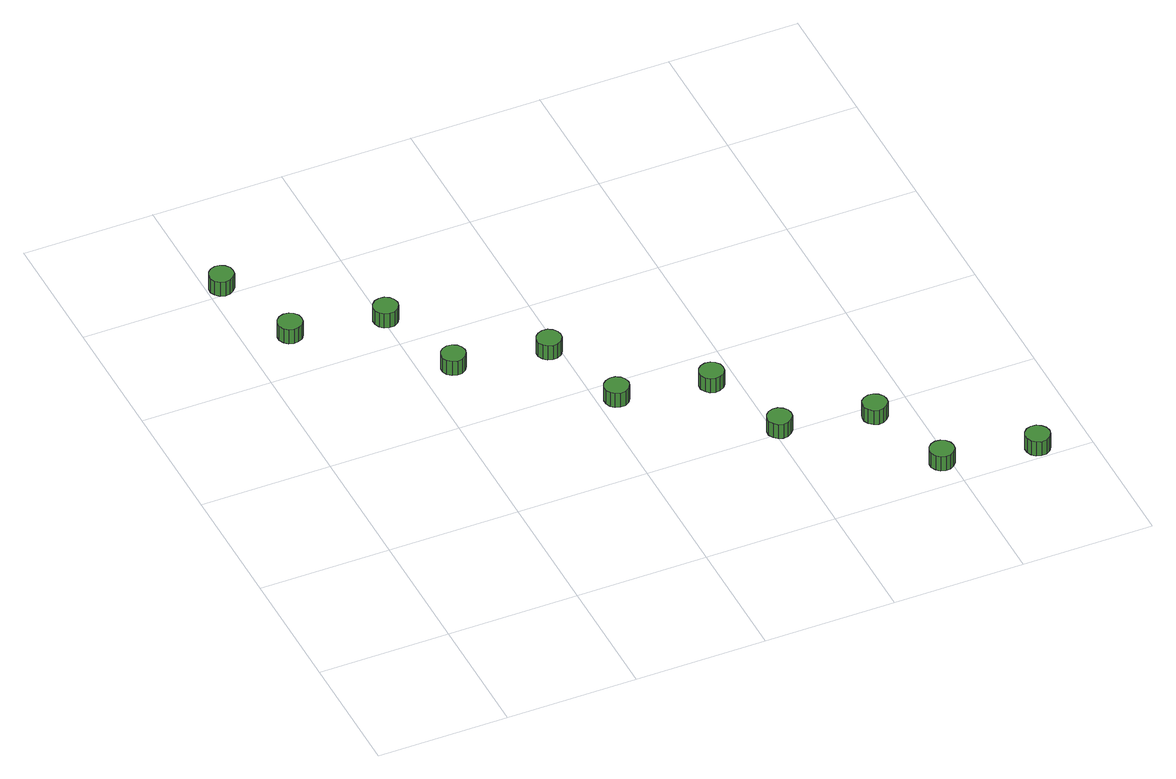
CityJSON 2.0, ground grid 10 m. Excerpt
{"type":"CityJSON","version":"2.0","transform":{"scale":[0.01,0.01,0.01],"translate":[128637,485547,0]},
"CityObjects":{
"tree1":{"type":"SolitaryVegetationObject","attributes":{"function":"something"},"geometry":[{"type":"MultiSurface","lod":"1","boundaries":[[[0,1,2,3,4,5,6,7,8,9,10,11,12,13,14]],[[15,16,17,18,19,20,21,22,23,24,25,26,27,28,29]],[[0,29,28,1]],[[1,28,27,2]],[[2,27,26,3]],[[3,26,25,4]],[[4,25,24,5]],[[5,24,23,6]],[[6,23,22,7]],[[7,22,21,8]],[[8,21,20,9]],[[9,20,19,10]],[[10,19,18,11]],[[11,18,17,12]],[[12,17,16,13]],[[13,16,15,14]],[[14,15,29,0]]]}]},
"tree2":{"type":"SolitaryVegetationObject","attributes":{"function":"something"},"geometry":[{"type":"MultiSurface","lod":"1","boundaries":[[[30,31,32,33,34,35,36,37,38,39,40,41,42,43,44]],[[45,46,47,48,49,50,51,52,53,54,55,56,57,58,59]],[[30,59,58,31]],[[31,58,57,32]],[[32,57,56,33]],[[33,56,55,34]],[[34,55,54,35]],[[35,54,53,36]],[[36,53,52,37]],[[37,52,51,38]],[[38,51,50,39]],[[39,50,49,40]],[[40,49,48,41]],[[41,48,47,42]],[[42,47,46,43]],[[43,46,45,44]],[[44,45,59,30]]]}]},
"tree3":{"type":"SolitaryVegetationObject","attributes":{"function":"something"},"geometry":[{"type":"MultiSurface","lod":"1","boundaries":[[[60,61,62,63,64,65,66,67,68,69,70,71,72,73,74]],[[75,76,77,78,79,80,81,82,83,84,85,86,87,88,89]],[[60,89,88,61]],[[61,88,87,62]],[[62,87,86,63]],[[63,86,85,64]],[[64,85,84,65]],[[65,84,83,66]],[[66,83,82,67]],[[67,82,81,68]],[[68,81,80,69]],[[69,80,79,70]],[[70,79,78,71]],[[71,78,77,72]],[[72,77,76,73]],[[73,76,75,74]],[[74,75,89,60]]]}]},
"tree4":{"type":"SolitaryVegetationObject","attributes":{"function":"something"},"geometry":[{"type":"MultiSurface","lod":"1","boundaries":[[[90,91,92,93,94,95,96,97,98,99,100,101,102,103,104]],[[105,106,107,108,109,110,111,112,113,114,115,116,117,118,119]],[[90,119,118,91]],[[91,118,117,92]],[[92,117,116,93]],[[93,116,115,94]],[[94,115,114,95]],[[95,114,113,96]],[[96,113,112,97]],[[97,112,111,98]],[[98,111,110,99]],[[99,110,109,100]],[[100,109,108,101]],[[101,108,107,102]],[[102,107,106,103]],[[103,106,105,104]],[[104,105,119,90]]]}]},
"tree5":{"type":"SolitaryVegetationObject","attributes":{"function":"something"},"geometry":[{"type":"MultiSurface","lod":"1","boundaries":[[[120,121,122,123,124,125,126,127,128,129,130,131,132,133,134]],[[135,136,137,138,139,140,141,142,143,144,145,146,147,148,149]],[[120,149,148,121]],[[121,148,147,122]],[[122,147,146,123]],[[123,146,145,124]],[[124,145,144,125]],[[125,144,143,126]],[[126,143,142,127]],[[127,142,141,128]],[[128,141,140,129]],[[129,140,139,130]],[[130,139,138,131]],[[131,138,137,132]],[[132,137,136,133]],[[133,136,135,134]],[[134,135,149,120]]]}]},
"tree6":{"type":"SolitaryVegetationObject","attributes":{"function":"something"},"geometry":[{"type":"MultiSurface","lod":"1","boundaries":[[[150,151,152,153,154,155,156,157,158,159,160,161,162,163,164]],[[165,166,167,168,169,170,171,172,173,174,175,176,177,178,179]],[[150,179,178,151]],[[151,178,177,152]],[[152,177,176,153]],[[153,176,175,154]],[[154,175,174,155]],[[155,174,173,156]],[[156,173,172,157]],[[157,172,171,158]],[[158,171,170,159]],[[159,170,169,160]],[[160,169,168,161]],[[161,168,167,162]],[[162,167,166,163]],[[163,166,165,164]],[[164,165,179,150]]]}]},
"tree7":{"type":"SolitaryVegetationObject","attributes":{"function":"something"},"geometry":[{"type":"MultiSurface","lod":"1","boundaries":[[[180,181,182,183,184,185,186,187,188,189,190,191,192,193,194]],[[195,196,197,198,199,200,201,202,203,204,205,206,207,208,209]],[[180,209,208,181]],[[181,208,207,182]],[[182,207,206,183]],[[183,206,205,184]],[[184,205,204,185]],[[185,204,203,186]],[[186,203,202,187]],[[187,202,201,188]],[[188,201,200,189]],[[189,200,199,190]],[[190,199,198,191]],[[191,198,197,192]],[[192,197,196,193]],[[193,196,195,194]],[[194,195,209,180]]]}]},
"tree8":{"type":"SolitaryVegetationObject","attributes":{"function":"something"},"geometry":[{"type":"MultiSurface","lod":"1","boundaries":[[[210,211,212,213,214,215,216,217,218,219,220,221,222,223,224]],[[225,226,227,228,229,230,231,232,233,234,235,236,237,238,239]],[[210,239,238,211]],[[211,238,237,212]],[[212,237,236,213]],[[213,236,235,214]],[[214,235,234,215]],[[215,234,233,216]],[[216,233,232,217]],[[217,232,231,218]],[[218,231,230,219]],[[219,230,229,220]],[[220,229,228,221]],[[221,228,227,222]],[[222,227,226,223]],[[223,226,225,224]],[[224,225,239,210]]]}]},
"tree9":{"type":"SolitaryVegetationObject","attributes":{"function":"something"},"geometry":[{"type":"MultiSurface","lod":"1","boundaries":[[[240,241,242,243,244,245,246,247,248,249,250,251,252,253,254]],[[255,256,257,258,259,260,261,262,263,264,265,266,267,268,269]],[[240,269,268,241]],[[241,268,267,242]],[[242,267,266,243]],[[243,266,265,244]],[[244,265,264,245]],[[245,264,263,246]],[[246,263,262,247]],[[247,262,261,248]],[[248,261,260,249]],[[249,260,259,250]],[[250,259,258,251]],[[251,258,257,252]],[[252,257,256,253]],[[253,256,255,254]],[[254,255,269,240]]]}]},
"tree10":{"type":"SolitaryVegetationObject","attributes":{"function":"something"},"geometry":[{"type":"MultiSurface","lod":"1","boundaries":[[[270,271,272,273,274,275,276,277,278,279,280,281,282,283,284]],[[285,286,287,288,289,290,291,292,293,294,295,296,297,298,299]],[[270,299,298,271]],[[271,298,297,272]],[[272,297,296,273]],[[273,296,295,274]],[[274,295,294,275]],[[275,294,293,276]],[[276,293,292,277]],[[277,292,291,278]],[[278,291,290,279]],[[279,290,289,280]],[[280,289,288,281]],[[281,288,287,282]],[[282,287,286,283]],[[283,286,285,284]],[[284,285,299,270]]]}]},
"tree11":{"type":"SolitaryVegetationObject","attributes":{"function":"something"},"geometry":[{"type":"MultiSurface","lod":"1","boundaries":[[[300,301,302,303,304,305,306,307,308,309,310,311,312,313,314]],[[315,316,317,318,319,320,321,322,323,324,325,326,327,328,329]],[[300,329,328,301]],[[301,328,327,302]],[[302,327,326,303]],[[303,326,325,304]],[[304,325,324,305]],[[305,324,323,306]],[[306,323,322,307]],[[307,322,321,308]],[[308,321,320,309]],[[309,320,319,310]],[[310,319,318,311]],[[311,318,317,312]],[[312,317,316,313]],[[313,316,315,314]],[[314,315,329,300]]]}]}
},
"vertices":[
[195,4057,212],[187,4095,212],[164,4126,212],[131,4146,212],[92,4150,212],[56,4138,212],[27,4112,212],[11,4077,212],[11,4038,212],[27,4003,212],[56,3977,212],[92,3965,212],[131,3969,212],[164,3989,212],[187,4020,212],[187,4020,83],[164,3989,83],[131,3969,83],[92,3965,83],[56,3977,83],[27,4003,83],[11,4038,83],[11,4077,83],[27,4112,83],[56,4138,83],[92,4150,83],[131,4146,83],[164,4126,83],[187,4095,83],[195,4057,83],
[430,3411,189],[422,3449,189],[399,3480,189],[366,3499,189],[327,3503,189],[291,3491,189],[262,3465,189],[246,3430,189],[246,3392,189],[262,3356,189],[291,3331,189],[327,3319,189],[366,3323,189],[399,3342,189],[422,3373,189],[422,3373,60],[399,3342,60],[366,3323,60],[327,3319,60],[291,3331,60],[262,3356,60],[246,3392,60],[246,3430,60],[262,3465,60],[291,3491,60],[327,3503,60],[366,3499,60],[399,3480,60],[422,3449,60],[430,3411,60],
[1103,3263,211],[1095,3300,211],[1073,3331,211],[1039,3351,211],[1001,3355,211],[964,3343,211],[936,3317,211],[920,3282,211],[920,3243,211],[936,3208,211],[964,3182,211],[1001,3171,211],[1039,3175,211],[1073,3194,211],[1095,3225,211],[1095,3225,82],[1073,3194,82],[1039,3175,82],[1001,3171,82],[964,3182,82],[936,3208,82],[920,3243,82],[920,3282,82],[936,3317,82],[964,3343,82],[1001,3355,82],[1039,3351,82],[1073,3331,82],[1095,3300,82],[1103,3263,82],
[1331,2616,191],[1323,2654,191],[1301,2685,191],[1267,2704,191],[1229,2708,191],[1192,2696,191],[1164,2670,191],[1148,2635,191],[1148,2597,191],[1164,2562,191],[1192,2536,191],[1229,2524,191],[1267,2528,191],[1301,2547,191],[1323,2578,191],[1323,2578,62],[1301,2547,62],[1267,2528,62],[1229,2524,62],[1192,2536,62],[1164,2562,62],[1148,2597,62],[1148,2635,62],[1164,2670,62],[1192,2696,62],[1229,2708,62],[1267,2704,62],[1301,2685,62],[1323,2654,62],[1331,2616,62],
[2005,2468,210],[1997,2505,210],[1974,2537,210],[1941,2556,210],[1903,2560,210],[1866,2548,210],[1838,2522,210],[1822,2487,210],[1822,2449,210],[1838,2413,210],[1866,2388,210],[1903,2376,210],[1941,2380,210],[1974,2399,210],[1997,2430,210],[1997,2430,81],[1974,2399,81],[1941,2380,81],[1903,2376,81],[1866,2388,81],[1838,2413,81],[1822,2449,81],[1822,2487,81],[1838,2522,81],[1866,2548,81],[1903,2560,81],[1941,2556,81],[1974,2537,81],[1997,2505,81],[2005,2468,81],
[2233,1821,191],[2225,1859,191],[2203,1890,191],[2169,1909,191],[2131,1913,191],[2094,1901,191],[2066,1876,191],[2050,1841,191],[2050,1802,191],[2066,1767,191],[2094,1741,191],[2131,1729,191],[2169,1733,191],[2203,1752,191],[2225,1784,191],[2225,1784,62],[2203,1752,62],[2169,1733,62],[2131,1729,62],[2094,1741,62],[2066,1767,62],[2050,1802,62],[2050,1841,62],[2066,1876,62],[2094,1901,62],[2131,1913,62],[2169,1909,62],[2203,1890,62],[2225,1859,62],[2233,1821,62],
[2900,1673,206],[2892,1711,206],[2869,1742,206],[2836,1761,206],[2798,1765,206],[2761,1753,206],[2733,1727,206],[2717,1692,206],[2717,1654,206],[2733,1619,206],[2761,1593,206],[2798,1581,206],[2836,1585,206],[2869,1604,206],[2892,1635,206],[2892,1635,77],[2869,1604,77],[2836,1585,77],[2798,1581,77],[2761,1593,77],[2733,1619,77],[2717,1654,77],[2717,1692,77],[2733,1727,77],[2761,1753,77],[2798,1765,77],[2836,1761,77],[2869,1742,77],[2892,1711,77],[2900,1673,77],
[3135,1038,191],[3127,1075,191],[3104,1106,191],[3071,1126,191],[3033,1130,191],[2996,1118,191],[2968,1092,191],[2952,1057,191],[2952,1018,191],[2968,983,191],[2996,957,191],[3033,945,191],[3071,950,191],[3104,969,191],[3127,1000,191],[3127,1000,62],[3104,969,62],[3071,950,62],[3033,945,62],[2996,957,62],[2968,983,62],[2952,1018,62],[2952,1057,62],[2968,1092,62],[2996,1118,62],[3033,1130,62],[3071,1126,62],[3104,1106,62],[3127,1075,62],[3135,1038,62],
[3802,878,207],[3794,916,207],[3771,947,207],[3738,966,207],[3700,970,207],[3663,958,207],[3634,933,207],[3619,898,207],[3619,859,207],[3634,824,207],[3663,798,207],[3700,786,207],[3738,790,207],[3771,809,207],[3794,841,207],[3794,841,78],[3771,809,78],[3738,790,78],[3700,786,78],[3663,798,78],[3634,824,78],[3619,859,78],[3619,898,78],[3634,933,78],[3663,958,78],[3700,970,78],[3738,966,78],[3771,947,78],[3794,916,78],[3802,878,78],
[4030,243,190],[4022,280,190],[3999,312,190],[3966,331,190],[3928,335,190],[3891,323,190],[3863,297,190],[3847,262,190],[3847,224,190],[3863,188,190],[3891,163,190],[3928,151,190],[3966,155,190],[3999,174,190],[4022,205,190],[4022,205,61],[3999,174,61],[3966,155,61],[3928,151,61],[3891,163,61],[3863,188,61],[3847,224,61],[3847,262,61],[3863,297,61],[3891,323,61],[3928,335,61],[3966,331,61],[3999,312,61],[4022,280,61],[4030,243,61],
[4704,95,204],[4696,132,204],[4673,163,204],[4640,183,204],[4601,187,204],[4565,175,204],[4536,149,204],[4521,114,204],[4521,75,204],[4536,40,204],[4565,14,204],[4601,2,204],[4640,7,204],[4673,26,204],[4696,57,204],[4696,57,75],[4673,26,75],[4640,7,75],[4601,2,75],[4565,14,75],[4536,40,75],[4521,75,75],[4521,114,75],[4536,149,75],[4565,175,75],[4601,187,75],[4640,183,75],[4673,163,75],[4696,132,75],[4704,95,75]
]}
